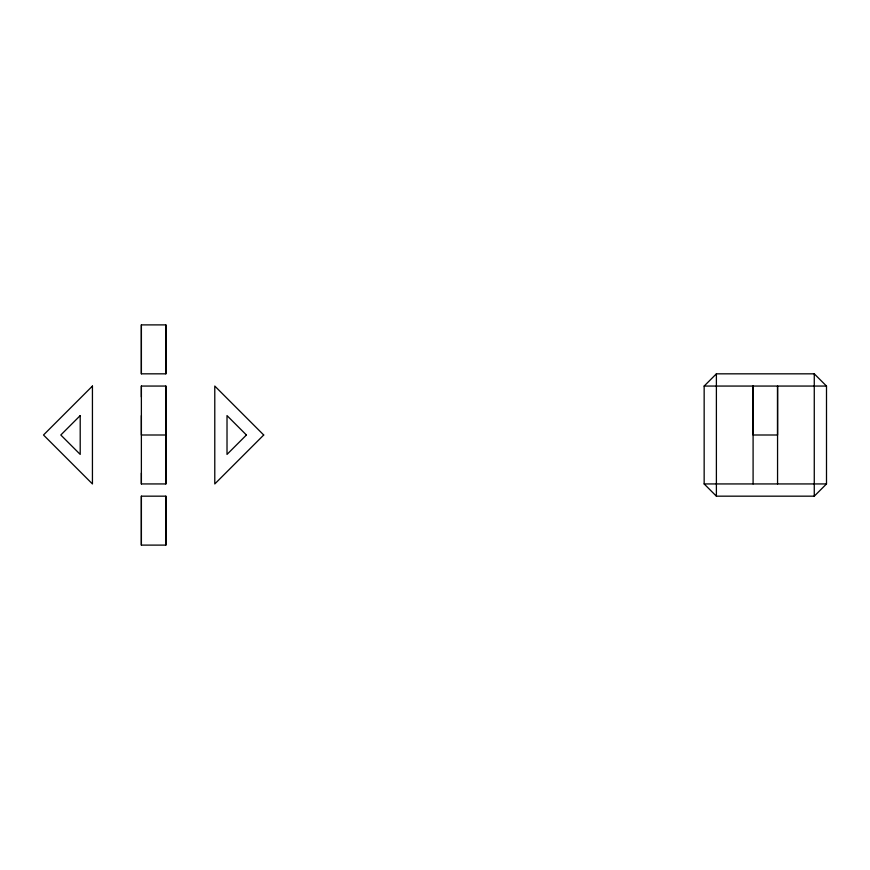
<?xml version="1.0" encoding="UTF-8"?>
<svg xmlns="http://www.w3.org/2000/svg" width="870" height="870" viewBox="0 0 870 870"><rect width="100%" height="100%" fill="white"/><g stroke="black" fill="none" stroke-linecap="round" stroke-linejoin="round"><path stroke-width="1.3" d="M141.375 545.109L141.375 496.172L165.844 496.172L165.844 545.109L141.375 545.109L141.375 496.172M165.844 435L141.375 435L141.375 386.062L165.844 386.062L165.844 483.937L141.375 483.937L141.375 473.062M141.375 373.828L141.375 324.891L165.844 324.891L165.844 373.828L141.375 373.828L141.375 324.891M165.844 373.828L165.844 324.891M704.156 386.062L716.391 373.828L814.266 373.828L826.5 386.062L826.5 483.937L814.266 496.172L716.391 496.172L704.156 483.937L704.156 386.062L826.5 386.062M704.156 483.937L826.5 483.937M814.266 373.828L814.266 496.172M777.562 483.937L777.562 386.062L777.562 435L753.094 435L753.094 386.062L753.094 483.937M716.391 373.828L716.391 496.172M165.844 386.062L165.844 483.937M165.844 496.172L165.844 545.109M141.375 386.062L141.375 396.937M141.375 415.599L141.375 483.937M92.437 386.062L43.5 435L92.437 483.937L92.437 386.062M80.203 415.599L60.802 435L80.203 454.401L80.203 415.599M246.417 435L227.016 454.401L227.016 415.599L246.417 435M263.719 435L214.781 483.937L214.781 386.062L263.719 435"/></g></svg>
